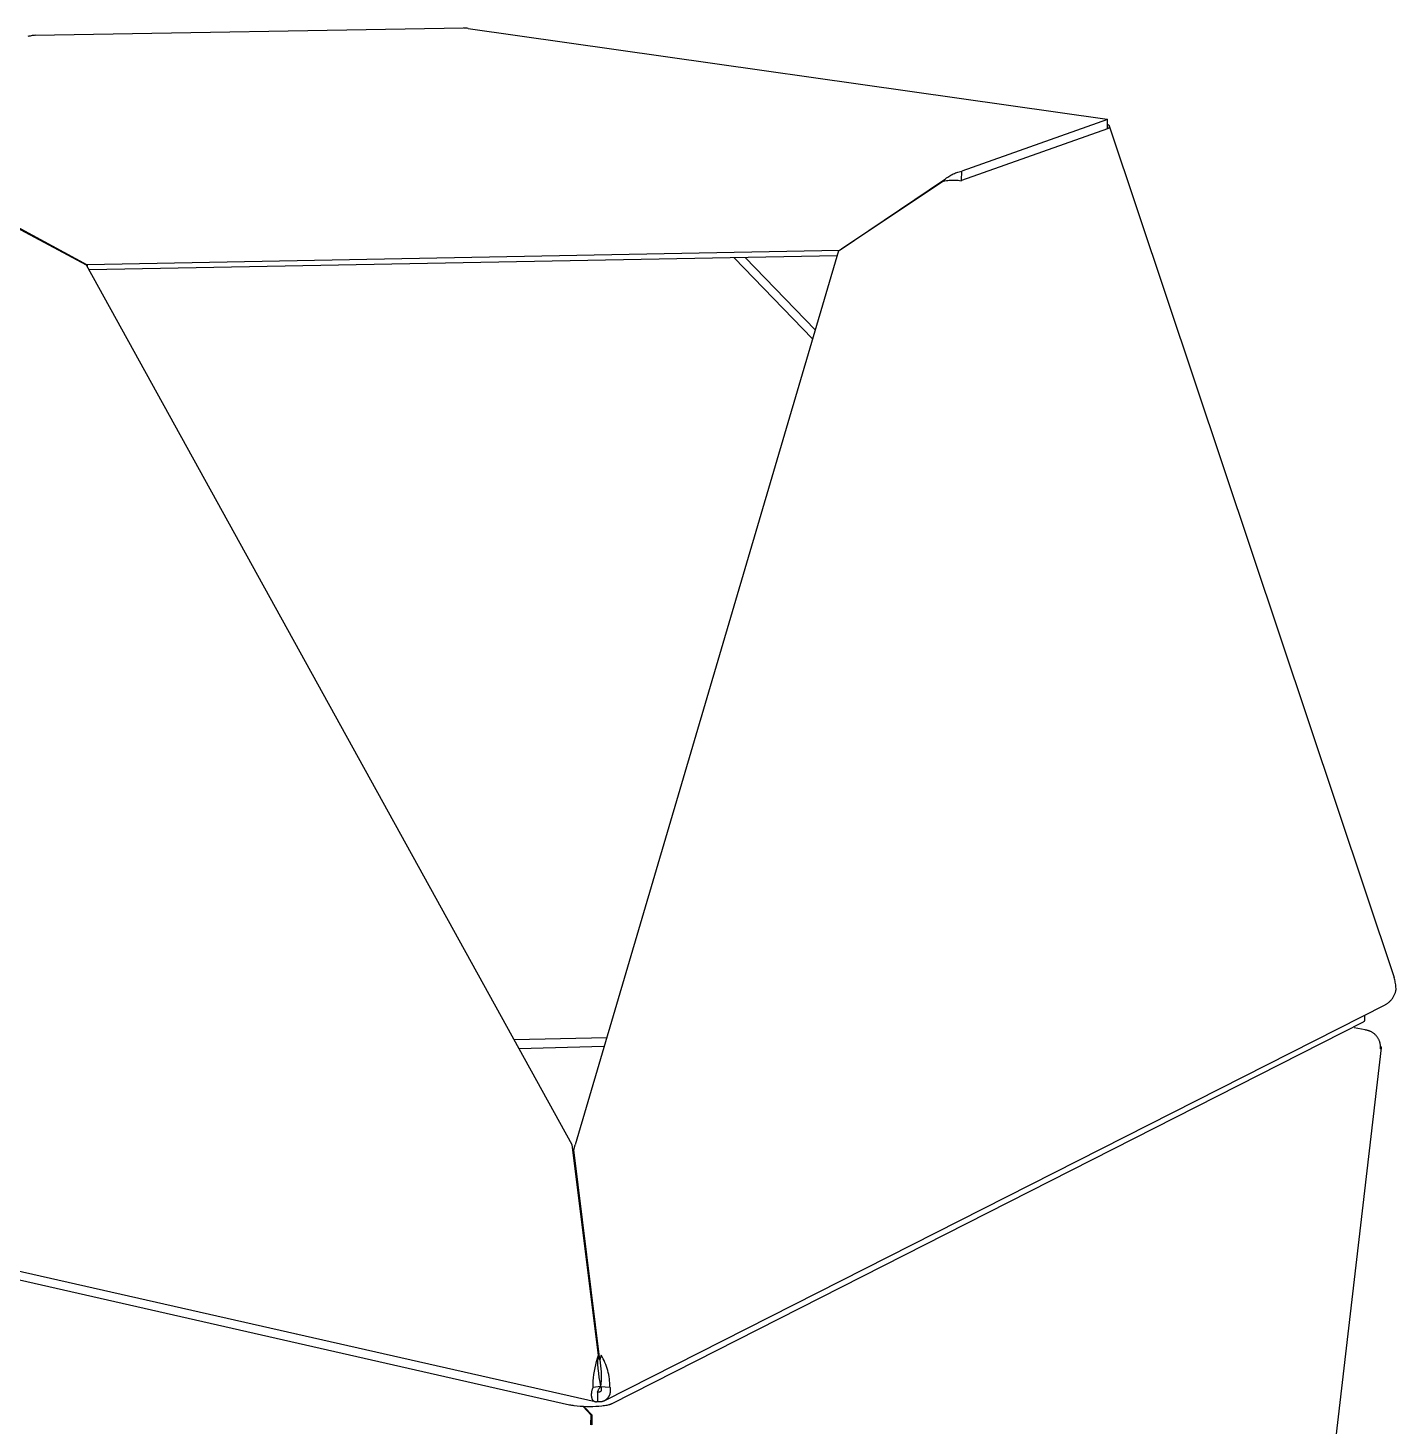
# Model space of a CAD drawing. Header units: millimetres. Extents: x 0 to 4468, y 0 to 3122.
# Drawn here: x 1036.7 to 1324, y 1028.6 to 1322.3 of the extents above; entities that cross this region are included whole.
import ezdxf

# ---------------------------------------------------------------- set-up
doc = ezdxf.new("R2010")
doc.units = ezdxf.units.MM
doc.header["$MEASUREMENT"] = 0
doc.layers.add('Utwórz2D linie widoczne', color=7, linetype='Continuous', true_color=0x000000)

msp = doc.modelspace()

# ---------------------------------------------------------------- linework, layer by layer
at = {"layer": 'Utwórz2D linie widoczne'}
for p, q in [((1038.19, 1320.73), (1128.12, 1322.28)), ((1128.37, 1322.26), (1128.12, 1322.28)), ((1128.63, 1322.25), (1128.37, 1322.26)), ((1128.88, 1322.22), (1128.63, 1322.25)), ((1129.13, 1322.19), (1128.88, 1322.22)), ((1129.13, 1322.19), (1263.31, 1303.11)), ((1036.88, 1320.52), (1036.67, 1320.46)), ((1037.1, 1320.57), (1036.88, 1320.52)), ((1037.32, 1320.62), (1037.1, 1320.57)), ((1037.53, 1320.66), (1037.32, 1320.62)), ((1037.75, 1320.69), (1037.53, 1320.66)), ((1037.97, 1320.71), (1037.75, 1320.69)), ((1038.19, 1320.73), (1037.97, 1320.71)), ((1263.36, 1301.09), (1232.72, 1290.22)), ((1263.38, 1303.04), (1232.74, 1292.21)), ((1263.38, 1303.04), (1263.31, 1303.11)), ((1263.36, 1301.09), (1263.38, 1303.04)), ((1263.46, 1301.13), (1263.36, 1301.09)), ((1263.36, 1301.13), (1263.46, 1301.13)), ((1263.37, 1302.03), (1263.38, 1302.02)), ((1263.38, 1302.02), (1263.4, 1302.02)), ((1263.4, 1302.02), (1263.41, 1302.01)), ((1263.41, 1302.01), (1263.43, 1302.01)), ((1263.43, 1302.01), (1263.44, 1302)), ((1263.44, 1302), (1263.46, 1301.99)), ((1263.46, 1301.99), (1263.47, 1301.99)), ((1263.48, 1301.14), (1263.46, 1301.13)), ((1263.47, 1301.99), (1263.49, 1301.98)), ((1263.49, 1301.15), (1263.48, 1301.14)), ((1263.49, 1301.98), (1263.5, 1301.97)), ((1263.51, 1301.15), (1263.49, 1301.15)), ((1263.5, 1301.97), (1263.52, 1301.96)), ((1263.52, 1301.16), (1263.51, 1301.15)), ((1263.52, 1301.96), (1263.53, 1301.95)), ((1263.53, 1301.17), (1263.52, 1301.16)), ((1263.53, 1301.95), (1263.54, 1301.94)), ((1263.55, 1301.18), (1263.53, 1301.17)), ((1263.54, 1301.94), (1263.56, 1301.93)), ((1263.56, 1301.19), (1263.55, 1301.18)), ((1263.56, 1301.93), (1263.57, 1301.92)), ((1263.57, 1301.2), (1263.56, 1301.19)), ((1263.57, 1301.92), (1263.58, 1301.91)), ((1263.58, 1301.21), (1263.57, 1301.2)), ((1263.58, 1301.91), (1263.59, 1301.9)), ((1263.6, 1301.23), (1263.58, 1301.21)), ((1263.59, 1301.9), (1263.61, 1301.89)), ((1263.61, 1301.24), (1263.6, 1301.23)), ((1263.61, 1301.89), (1263.62, 1301.88)), ((1263.62, 1301.25), (1263.61, 1301.24)), ((1263.62, 1301.88), (1263.63, 1301.86)), ((1263.63, 1301.26), (1263.62, 1301.25)), ((1263.63, 1301.86), (1263.64, 1301.85)), ((1263.64, 1301.28), (1263.63, 1301.26)), ((1263.64, 1301.85), (1263.65, 1301.84)), ((1263.65, 1301.29), (1263.64, 1301.28)), ((1263.65, 1301.84), (1263.66, 1301.82)), ((1263.66, 1301.3), (1263.65, 1301.29)), ((1263.66, 1301.82), (1263.67, 1301.81)), ((1263.67, 1301.32), (1263.66, 1301.3)), ((1263.67, 1301.81), (1263.67, 1301.79)), ((1263.67, 1301.79), (1263.68, 1301.78)), ((1263.68, 1301.33), (1263.67, 1301.32)), ((1263.68, 1301.78), (1263.69, 1301.76)), ((1263.69, 1301.36), (1263.68, 1301.35)), ((1263.68, 1301.35), (1263.68, 1301.33)), ((1263.69, 1301.76), (1263.7, 1301.75)), ((1263.7, 1301.38), (1263.69, 1301.36)), ((1263.7, 1301.75), (1263.7, 1301.73)), ((1263.7, 1301.73), (1263.71, 1301.72)), ((1263.71, 1301.41), (1263.7, 1301.39)), ((1263.7, 1301.39), (1263.7, 1301.38)), ((1263.71, 1301.73), (1323.53, 1122.82)), ((1263.71, 1301.72), (1263.71, 1301.7)), ((1263.71, 1301.7), (1263.72, 1301.69)), ((1263.72, 1301.44), (1263.71, 1301.42)), ((1263.71, 1301.42), (1263.71, 1301.41)), ((1263.72, 1301.69), (1263.72, 1301.67)), ((1263.72, 1301.67), (1263.73, 1301.65)), ((1263.73, 1301.47), (1263.72, 1301.46)), ((1263.72, 1301.46), (1263.72, 1301.44)), ((1263.73, 1301.65), (1263.73, 1301.64)), ((1263.73, 1301.64), (1263.73, 1301.62)), ((1263.73, 1301.62), (1263.73, 1301.6)), ((1263.73, 1301.6), (1263.73, 1301.59)), ((1263.73, 1301.59), (1263.73, 1301.57)), ((1263.73, 1301.57), (1263.73, 1301.55)), ((1263.73, 1301.55), (1263.73, 1301.54)), ((1263.73, 1301.54), (1263.73, 1301.52)), ((1263.73, 1301.52), (1263.73, 1301.5)), ((1263.73, 1301.5), (1263.73, 1301.49)), ((1263.73, 1301.49), (1263.73, 1301.47)), ((1232.22, 1292.08), (1232.48, 1292.15)), ((1232.48, 1292.15), (1232.74, 1292.21)), ((1232.72, 1290.22), (1232.74, 1292.21)), ((1207, 1275.52), (1229.16, 1290.43)), ((1228.91, 1290.1), (1207.56, 1275.9)), ((1228.91, 1290.1), (1229.21, 1290.17)), ((1229.08, 1290.14), (1229.16, 1290.43)), ((1229.16, 1290.43), (1229.37, 1290.61)), ((1229.21, 1290.17), (1229.52, 1290.22)), ((1229.37, 1290.61), (1229.58, 1290.77)), ((1229.52, 1290.22), (1229.83, 1290.26)), ((1229.58, 1290.77), (1229.8, 1290.93)), ((1229.8, 1290.93), (1230.02, 1291.08)), ((1229.83, 1290.26), (1230.13, 1290.3)), ((1230.02, 1291.08), (1230.25, 1291.22)), ((1230.13, 1290.3), (1230.44, 1290.32)), ((1230.25, 1291.22), (1230.48, 1291.36)), ((1230.44, 1290.32), (1230.75, 1290.33)), ((1230.48, 1291.36), (1230.72, 1291.49)), ((1230.72, 1291.49), (1230.96, 1291.61)), ((1230.75, 1290.33), (1231.07, 1290.33)), ((1230.96, 1291.61), (1231.2, 1291.72)), ((1231.07, 1290.33), (1231.38, 1290.32)), ((1231.2, 1291.72), (1231.45, 1291.82)), ((1231.38, 1290.32), (1231.69, 1290.3)), ((1231.45, 1291.82), (1231.7, 1291.92)), ((1231.69, 1290.3), (1232, 1290.27)), ((1231.7, 1291.92), (1231.96, 1292.01)), ((1231.96, 1292.01), (1232.22, 1292.08)), ((1232, 1290.27), (1232.3, 1290.23)), ((1232.3, 1290.23), (1232.61, 1290.18)), ((1232.72, 1290.22), (1232.61, 1290.18)), ((1023.02, 1286.64), (1049.13, 1272.54)), ((1048.97, 1272.45), (1023.06, 1286.32)), ((1207, 1275.52), (1049.13, 1272.54)), ((1206.86, 1275.44), (1151.61, 1087.69)), ((1150.93, 1087.68), (1048.97, 1272.45)), ((1049.13, 1272.54), (1049.07, 1272.26)), ((1206.56, 1274.43), (1049.52, 1271.45)), ((1184.95, 1274.02), (1201.43, 1256.99)), ((1187.29, 1274.06), (1201.99, 1258.88)), ((1323.61, 1122.57), (1323.53, 1122.82)), ((1323.68, 1122.32), (1323.61, 1122.57)), ((1323.74, 1122.07), (1323.68, 1122.32)), ((1323.8, 1121.82), (1323.74, 1122.07)), ((1323.84, 1121.56), (1323.8, 1121.82)), ((1323.45, 1118.83), (1323.52, 1118.96)), ((1323.52, 1118.96), (1323.59, 1119.1)), ((1323.59, 1119.1), (1323.65, 1119.24)), ((1323.65, 1119.24), (1323.71, 1119.39)), ((1323.71, 1119.39), (1323.76, 1119.53)), ((1323.76, 1119.53), (1323.81, 1119.68)), ((1323.81, 1119.68), (1323.85, 1119.82)), ((1323.88, 1121.31), (1323.84, 1121.56)), ((1323.85, 1119.82), (1323.89, 1119.97)), ((1323.91, 1121.05), (1323.88, 1121.31)), ((1323.89, 1119.97), (1323.92, 1120.12)), ((1323.93, 1120.79), (1323.91, 1121.05)), ((1323.92, 1120.12), (1323.95, 1120.27)), ((1323.95, 1120.53), (1323.93, 1120.79)), ((1323.95, 1120.27), (1323.95, 1120.53)), ((1321.59, 1117.04), (1157.73, 1033.91)), ((1321.59, 1117.04), (1321.72, 1117.12)), ((1321.72, 1117.12), (1321.86, 1117.19)), ((1321.86, 1117.19), (1321.99, 1117.27)), ((1321.99, 1117.27), (1322.12, 1117.36)), ((1322.12, 1117.36), (1322.24, 1117.45)), ((1322.24, 1117.45), (1322.36, 1117.54)), ((1322.36, 1117.54), (1322.48, 1117.64)), ((1322.48, 1117.64), (1322.6, 1117.75)), ((1322.6, 1117.75), (1322.71, 1117.85)), ((1322.71, 1117.85), (1322.81, 1117.96)), ((1322.81, 1117.96), (1322.92, 1118.08)), ((1322.92, 1118.08), (1323.02, 1118.19)), ((1323.02, 1118.19), (1323.11, 1118.31)), ((1323.11, 1118.31), (1323.2, 1118.44)), ((1323.2, 1118.44), (1323.29, 1118.57)), ((1323.29, 1118.57), (1323.37, 1118.7)), ((1323.37, 1118.7), (1323.45, 1118.83)), ((1317.08, 1113.47), (1159.29, 1033.27)), ((1317.09, 1113.48), (1317.08, 1113.47)), ((1317.1, 1113.48), (1317.09, 1113.48)), ((1317.11, 1113.48), (1317.1, 1113.48)), ((1317.12, 1113.49), (1317.11, 1113.48)), ((1317.13, 1113.49), (1317.12, 1113.49)), ((1317.14, 1113.5), (1317.13, 1113.49)), ((1317.15, 1113.5), (1317.14, 1113.5)), ((1317.16, 1113.51), (1317.15, 1113.5)), ((1317.17, 1113.52), (1317.16, 1113.51)), ((1317.18, 1113.52), (1317.17, 1113.52)), ((1317.19, 1113.53), (1317.18, 1113.52)), ((1317.2, 1113.54), (1317.19, 1113.53)), ((1317.21, 1113.54), (1317.2, 1113.54)), ((1317.22, 1113.56), (1317.21, 1113.55)), ((1317.21, 1113.55), (1317.21, 1113.54)), ((1317.23, 1113.57), (1317.22, 1113.56)), ((1317.24, 1113.58), (1317.23, 1113.57)), ((1317.25, 1113.59), (1317.24, 1113.59)), ((1317.24, 1113.59), (1317.24, 1113.58)), ((1317.26, 1113.6), (1317.25, 1113.59)), ((1317.27, 1113.62), (1317.26, 1113.61)), ((1317.26, 1113.61), (1317.26, 1113.6)), ((1317.28, 1113.64), (1317.27, 1113.63)), ((1317.27, 1113.63), (1317.27, 1113.62)), ((1317.29, 1113.66), (1317.28, 1113.65)), ((1317.28, 1113.65), (1317.28, 1113.64)), ((1317.3, 1113.69), (1317.29, 1113.68)), ((1317.29, 1113.68), (1317.29, 1113.67)), ((1317.29, 1113.67), (1317.29, 1113.66)), ((1317.32, 1114.88), (1317.3, 1113.7)), ((1317.3, 1113.7), (1317.3, 1113.69)), ((1138.74, 1109.77), (1158.25, 1110.25)), ((1317.45, 1111.81), (1315.17, 1112.25)), ((1317.58, 1111.79), (1317.45, 1111.81)), ((1317.7, 1111.77), (1317.58, 1111.79)), ((1317.83, 1111.75), (1317.7, 1111.77)), ((1317.95, 1111.72), (1317.83, 1111.75)), ((1318.07, 1111.69), (1317.95, 1111.72)), ((1318.19, 1111.65), (1318.07, 1111.69)), ((1318.31, 1111.61), (1318.19, 1111.65)), ((1318.43, 1111.56), (1318.31, 1111.61)), ((1318.55, 1111.51), (1318.43, 1111.56)), ((1318.66, 1111.46), (1318.55, 1111.51)), ((1318.78, 1111.4), (1318.66, 1111.46)), ((1318.89, 1111.34), (1318.78, 1111.4)), ((1318.99, 1111.28), (1318.89, 1111.34)), ((1319.1, 1111.21), (1318.99, 1111.28)), ((1319.21, 1111.14), (1319.1, 1111.21)), ((1319.31, 1111.06), (1319.21, 1111.14)), ((1319.4, 1110.98), (1319.31, 1111.06)), ((1319.5, 1110.9), (1319.4, 1110.98)), ((1319.59, 1110.81), (1319.5, 1110.9)), ((1319.68, 1110.72), (1319.59, 1110.81)), ((1319.77, 1110.63), (1319.68, 1110.72)), ((1319.85, 1110.53), (1319.77, 1110.63)), ((1319.93, 1110.43), (1319.85, 1110.53)), ((1320.01, 1110.33), (1319.93, 1110.43)), ((1320.08, 1110.23), (1320.01, 1110.33)), ((1320.15, 1110.12), (1320.08, 1110.23)), ((1320.22, 1110.01), (1320.15, 1110.12)), ((1139.75, 1107.94), (1157.7, 1108.39)), ((1320.86, 1108.05), (1241.98, 434.38)), ((1320.28, 1109.9), (1320.22, 1110.01)), ((1320.34, 1109.79), (1320.28, 1109.9)), ((1320.39, 1109.68), (1320.34, 1109.79)), ((1320.44, 1109.56), (1320.39, 1109.68)), ((1320.48, 1109.44), (1320.44, 1109.56)), ((1320.53, 1109.32), (1320.48, 1109.44)), ((1320.56, 1109.2), (1320.53, 1109.32)), ((1320.6, 1109.08), (1320.56, 1109.2)), ((1320.62, 1108.95), (1320.6, 1109.08)), ((1320.65, 1108.83), (1320.62, 1108.95)), ((1320.67, 1108.7), (1320.65, 1108.83)), ((1320.68, 1108.58), (1320.67, 1108.7)), ((1320.7, 1108.45), (1320.68, 1108.58)), ((1320.69, 1107.82), (1320.7, 1107.95)), ((1320.7, 1107.82), (1320.69, 1107.82)), ((1320.7, 1108.33), (1320.7, 1108.45)), ((1320.7, 1108.36), (1320.71, 1108.35)), ((1320.71, 1108.2), (1320.7, 1108.33)), ((1320.7, 1108.07), (1320.71, 1108.2)), ((1320.7, 1107.95), (1320.7, 1108.07)), ((1320.71, 1107.83), (1320.7, 1107.83)), ((1320.7, 1107.83), (1320.7, 1107.82)), ((1320.71, 1108.35), (1320.73, 1108.33)), ((1320.72, 1107.84), (1320.71, 1107.83)), ((1320.73, 1107.84), (1320.72, 1107.84)), ((1320.73, 1108.33), (1320.75, 1108.31)), ((1320.74, 1107.85), (1320.73, 1107.84)), ((1320.75, 1107.86), (1320.74, 1107.85)), ((1320.74, 1107.85), (1320.74, 1107.85)), ((1320.75, 1108.31), (1320.76, 1108.3)), ((1320.76, 1107.86), (1320.75, 1107.86)), ((1320.76, 1108.3), (1320.78, 1108.28)), ((1320.77, 1107.87), (1320.76, 1107.86)), ((1320.78, 1107.88), (1320.77, 1107.88)), ((1320.77, 1107.88), (1320.77, 1107.87)), ((1320.78, 1108.28), (1320.79, 1108.26)), ((1320.79, 1107.89), (1320.78, 1107.88)), ((1320.79, 1108.26), (1320.8, 1108.25)), ((1320.8, 1107.9), (1320.79, 1107.9)), ((1320.79, 1107.9), (1320.79, 1107.89)), ((1320.8, 1108.25), (1320.8, 1108.25)), ((1320.8, 1108.25), (1320.81, 1108.24)), ((1320.81, 1107.91), (1320.8, 1107.9)), ((1320.81, 1108.24), (1320.81, 1108.23)), ((1320.81, 1108.23), (1320.82, 1108.22)), ((1320.82, 1107.93), (1320.81, 1107.92)), ((1320.81, 1107.92), (1320.81, 1107.91)), ((1320.82, 1108.22), (1320.82, 1108.22)), ((1320.82, 1108.22), (1320.83, 1108.21)), ((1320.83, 1107.94), (1320.82, 1107.93)), ((1320.82, 1107.93), (1320.82, 1107.93)), ((1320.83, 1108.21), (1320.83, 1108.2)), ((1320.83, 1108.2), (1320.84, 1108.19)), ((1320.84, 1107.96), (1320.83, 1107.95)), ((1320.83, 1107.95), (1320.83, 1107.94)), ((1320.84, 1108.19), (1320.84, 1108.18)), ((1320.84, 1108.18), (1320.84, 1108.17)), ((1320.84, 1108.17), (1320.85, 1108.16)), ((1320.85, 1107.99), (1320.84, 1107.98)), ((1320.84, 1107.98), (1320.84, 1107.97)), ((1320.84, 1107.97), (1320.84, 1107.96)), ((1320.85, 1108.16), (1320.85, 1108.15)), ((1320.85, 1108.15), (1320.85, 1108.15)), ((1320.85, 1108.15), (1320.86, 1108.14)), ((1320.86, 1108.02), (1320.85, 1108.01)), ((1320.85, 1108.01), (1320.85, 1108)), ((1320.85, 1108), (1320.85, 1108)), ((1320.85, 1108), (1320.85, 1107.99)), ((1320.86, 1108.14), (1320.86, 1108.13)), ((1320.86, 1108.13), (1320.86, 1108.12)), ((1320.86, 1108.12), (1320.86, 1108.11)), ((1320.86, 1108.11), (1320.86, 1108.1)), ((1320.86, 1108.1), (1320.86, 1108.09)), ((1320.86, 1108.09), (1320.86, 1108.08)), ((1320.86, 1108.08), (1320.86, 1108.07)), ((1320.86, 1108.07), (1320.86, 1108.06)), ((1320.86, 1108.06), (1320.86, 1108.05)), ((1320.86, 1108.05), (1320.86, 1108.04)), ((1320.86, 1108.04), (1320.86, 1108.03)), ((1320.86, 1108.03), (1320.86, 1108.02)), ((1155.77, 1033.67), (841.52, 1104.87)), ((1150.42, 1033.02), (847.59, 1101.8)), ((1156.48, 1043.5), (1150.93, 1087.68)), ((1151.33, 1086.66), (1151.61, 1087.69)), ((1156.75, 1042.5), (1151.33, 1086.66)), ((1156.08, 1042.17), (1156.27, 1042.84)), ((1156.27, 1042.84), (1156.48, 1043.5)), ((1156.3, 1042.65), (1156.28, 1042.48)), ((1156.33, 1042.82), (1156.3, 1042.65)), ((1156.36, 1042.99), (1156.33, 1042.82)), ((1156.33, 1042.82), (1156.72, 1042.66)), ((1156.39, 1043.15), (1156.36, 1042.99)), ((1156.43, 1043.32), (1156.39, 1043.15)), ((1156.48, 1043.48), (1156.43, 1043.32)), ((1156.48, 1043.5), (1156.48, 1043.48)), ((1157.03, 1043.52), (1156.75, 1042.5)), ((1157.25, 1043.13), (1157.03, 1043.52)), ((1157.46, 1042.74), (1157.25, 1043.13)), ((1157.65, 1042.35), (1157.46, 1042.74)), ((1155.53, 1039.45), (1155.64, 1040.14)), ((1155.64, 1040.14), (1155.76, 1040.82)), ((1155.76, 1040.82), (1155.91, 1041.5)), ((1155.91, 1041.5), (1156.08, 1042.17)), ((1156.27, 1042.31), (1156.26, 1042.13)), ((1156.26, 1042.13), (1156.26, 1041.96)), ((1156.26, 1041.96), (1156.26, 1041.79)), ((1156.26, 1041.79), (1156.27, 1041.62)), ((1156.28, 1042.48), (1156.27, 1042.31)), ((1156.27, 1041.62), (1156.34, 1040.67)), ((1156.34, 1040.67), (1156.45, 1039.73)), ((1156.45, 1039.73), (1156.58, 1038.79)), ((1156.75, 1042.5), (1156.85, 1041.88)), ((1156.85, 1041.88), (1156.93, 1041.27)), ((1156.93, 1041.27), (1156.99, 1040.65)), ((1156.99, 1040.65), (1157.03, 1040.03)), ((1157.03, 1040.03), (1157.05, 1039.41)), ((1157.83, 1041.94), (1157.65, 1042.35)), ((1157.99, 1041.53), (1157.83, 1041.94)), ((1158.15, 1041.12), (1157.99, 1041.53)), ((1158.28, 1040.7), (1158.15, 1041.12)), ((1158.41, 1040.27), (1158.28, 1040.7)), ((1158.52, 1039.84), (1158.41, 1040.27)), ((1158.62, 1039.41), (1158.52, 1039.84)), ((1155.28, 1036.53), (1155.34, 1036.68)), ((1155.34, 1036.68), (1155.35, 1037.38)), ((1156.93, 1036.92), (1155.34, 1036.68)), ((1155.35, 1037.38), (1155.39, 1038.07)), ((1155.39, 1038.07), (1155.45, 1038.76)), ((1155.45, 1038.76), (1155.53, 1039.45)), ((1156.58, 1038.79), (1156.74, 1037.85)), ((1156.72, 1036.66), (1156.66, 1036.57)), ((1156.79, 1036.75), (1156.72, 1036.66)), ((1156.74, 1037.85), (1156.93, 1036.92)), ((1156.86, 1036.84), (1156.79, 1036.75)), ((1156.93, 1036.92), (1156.86, 1036.84)), ((1156.99, 1037.54), (1156.93, 1036.92)), ((1156.93, 1036.92), (1158.89, 1036.78)), ((1156.93, 1036.92), (1156.95, 1036.89)), ((1156.95, 1036.89), (1156.96, 1036.86)), ((1156.96, 1036.86), (1156.97, 1036.83)), ((1156.97, 1036.83), (1156.99, 1036.79)), ((1157.03, 1038.16), (1156.99, 1037.54)), ((1156.99, 1036.79), (1157, 1036.76)), ((1157, 1036.76), (1157.01, 1036.73)), ((1157.01, 1036.73), (1157.02, 1036.7)), ((1157.02, 1036.7), (1157.03, 1036.66)), ((1157.06, 1038.78), (1157.03, 1038.16)), ((1157.03, 1036.66), (1157.04, 1036.63)), ((1157.05, 1039.41), (1157.06, 1038.78)), ((1158.7, 1038.98), (1158.62, 1039.41)), ((1158.77, 1038.54), (1158.7, 1038.98)), ((1158.82, 1038.1), (1158.77, 1038.54)), ((1158.86, 1037.66), (1158.82, 1038.1)), ((1158.88, 1037.22), (1158.86, 1037.66)), ((1158.89, 1036.78), (1158.88, 1037.22)), ((1158.89, 1036.78), (1158.91, 1036.7)), ((1158.91, 1036.7), (1158.92, 1036.62)), ((1155.03, 1035.3), (1155.04, 1035.37)), ((1155.03, 1035.23), (1155.03, 1035.3)), ((1155.03, 1035.16), (1155.03, 1035.23)), ((1155.03, 1035.09), (1155.03, 1035.16)), ((1155.03, 1035.02), (1155.03, 1035.09)), ((1155.04, 1034.95), (1155.03, 1035.02)), ((1155.04, 1035.44), (1155.05, 1035.52)), ((1155.04, 1035.37), (1155.04, 1035.44)), ((1155.04, 1034.88), (1155.04, 1034.95)), ((1155.05, 1034.82), (1155.04, 1034.88)), ((1155.05, 1035.52), (1155.06, 1035.59)), ((1155.05, 1034.76), (1155.05, 1034.82)), ((1155.06, 1034.69), (1155.05, 1034.76)), ((1155.06, 1035.59), (1155.07, 1035.67)), ((1155.07, 1034.63), (1155.06, 1034.69)), ((1155.07, 1035.67), (1155.08, 1035.75)), ((1155.09, 1034.57), (1155.07, 1034.63)), ((1155.08, 1035.75), (1155.1, 1035.83)), ((1155.1, 1034.51), (1155.09, 1034.57)), ((1155.1, 1035.83), (1155.11, 1035.9)), ((1155.12, 1034.45), (1155.1, 1034.51)), ((1155.11, 1035.9), (1155.14, 1036.06)), ((1155.13, 1034.39), (1155.12, 1034.45)), ((1155.15, 1034.33), (1155.13, 1034.39)), ((1155.14, 1036.06), (1155.18, 1036.22)), ((1155.17, 1034.28), (1155.15, 1034.33)), ((1155.18, 1034.26), (1155.17, 1034.28)), ((1155.18, 1036.22), (1155.23, 1036.37)), ((1155.19, 1034.23), (1155.18, 1034.26)), ((1155.2, 1034.21), (1155.19, 1034.23)), ((1155.21, 1034.18), (1155.2, 1034.21)), ((1155.23, 1034.16), (1155.21, 1034.18)), ((1155.23, 1036.37), (1155.28, 1036.53)), ((1155.24, 1034.13), (1155.23, 1034.16)), ((1155.25, 1034.11), (1155.24, 1034.13)), ((1155.27, 1034.08), (1155.25, 1034.11)), ((1155.28, 1034.06), (1155.27, 1034.08)), ((1155.3, 1034.04), (1155.28, 1034.06)), ((1155.31, 1034.01), (1155.3, 1034.04)), ((1155.33, 1033.99), (1155.31, 1034.01)), ((1155.34, 1033.97), (1155.33, 1033.99)), ((1155.35, 1033.95), (1155.34, 1033.97)), ((1155.37, 1033.93), (1155.35, 1033.95)), ((1155.38, 1033.92), (1155.37, 1033.93)), ((1155.4, 1033.9), (1155.38, 1033.92)), ((1155.41, 1033.88), (1155.4, 1033.9)), ((1155.43, 1033.87), (1155.41, 1033.88)), ((1155.45, 1033.85), (1155.43, 1033.87)), ((1155.46, 1033.83), (1155.45, 1033.85)), ((1155.48, 1033.82), (1155.46, 1033.83)), ((1155.5, 1033.8), (1155.48, 1033.82)), ((1155.52, 1033.79), (1155.5, 1033.8)), ((1155.53, 1033.78), (1155.52, 1033.79)), ((1155.55, 1033.76), (1155.53, 1033.78)), ((1155.57, 1033.75), (1155.55, 1033.76)), ((1155.59, 1033.74), (1155.57, 1033.75)), ((1155.61, 1033.73), (1155.59, 1033.74)), ((1155.63, 1033.72), (1155.61, 1033.73)), ((1155.65, 1033.71), (1155.63, 1033.72)), ((1155.67, 1033.7), (1155.65, 1033.71)), ((1156.22, 1033.7), (1156.19, 1033.7)), ((1156.24, 1033.71), (1156.22, 1033.7)), ((1156.24, 1035.7), (1156.27, 1035.77)), ((1156.26, 1033.72), (1156.24, 1033.71)), ((1156.29, 1035.88), (1156.26, 1035.78)), ((1156.27, 1035.77), (1156.26, 1035.78)), ((1156.27, 1035.77), (1156.26, 1033.72)), ((1156.33, 1033.71), (1156.26, 1033.72)), ((1156.29, 1035.76), (1156.27, 1035.77)), ((1156.34, 1035.99), (1156.29, 1035.88)), ((1156.32, 1035.75), (1156.29, 1035.76)), ((1156.33, 1035.74), (1156.32, 1035.75)), ((1156.34, 1035.74), (1156.33, 1035.74)), ((1156.4, 1033.7), (1156.33, 1033.71)), ((1156.38, 1036.09), (1156.34, 1035.99)), ((1156.36, 1035.73), (1156.34, 1035.74)), ((1156.37, 1035.73), (1156.36, 1035.73)), ((1156.38, 1035.73), (1156.37, 1035.73)), ((1156.43, 1036.19), (1156.38, 1036.09)), ((1156.39, 1035.72), (1156.38, 1035.73)), ((1156.41, 1035.72), (1156.39, 1035.72)), ((1156.42, 1035.72), (1156.41, 1035.72)), ((1156.43, 1035.71), (1156.42, 1035.72)), ((1156.48, 1036.29), (1156.43, 1036.19)), ((1156.45, 1035.71), (1156.43, 1035.71)), ((1156.46, 1035.71), (1156.45, 1035.71)), ((1156.47, 1035.71), (1156.46, 1035.71)), ((1156.49, 1035.71), (1156.47, 1035.71)), ((1156.54, 1036.39), (1156.48, 1036.29)), ((1156.5, 1035.71), (1156.49, 1035.71)), ((1156.51, 1035.7), (1156.5, 1035.71)), ((1156.52, 1035.7), (1156.51, 1035.7)), ((1156.54, 1035.7), (1156.52, 1035.7)), ((1156.59, 1036.48), (1156.54, 1036.39)), ((1156.55, 1035.7), (1156.54, 1035.7)), ((1156.56, 1035.7), (1156.55, 1035.7)), ((1156.57, 1035.7), (1156.56, 1035.7)), ((1156.59, 1035.71), (1156.57, 1035.7)), ((1156.66, 1036.57), (1156.59, 1036.48)), ((1156.6, 1035.71), (1156.59, 1035.71)), ((1156.61, 1035.71), (1156.6, 1035.71)), ((1156.63, 1035.71), (1156.61, 1035.71)), ((1156.64, 1035.71), (1156.63, 1035.71)), ((1156.65, 1035.71), (1156.64, 1035.71)), ((1156.66, 1035.72), (1156.65, 1035.71)), ((1156.67, 1035.72), (1156.66, 1035.72)), ((1156.69, 1035.72), (1156.67, 1035.72)), ((1156.7, 1035.73), (1156.69, 1035.72)), ((1156.71, 1035.73), (1156.7, 1035.73)), ((1156.72, 1035.74), (1156.71, 1035.73)), ((1156.73, 1035.74), (1156.72, 1035.74)), ((1156.74, 1035.74), (1156.73, 1035.74)), ((1156.76, 1035.75), (1156.74, 1035.74)), ((1156.77, 1035.76), (1156.76, 1035.75)), ((1156.78, 1035.76), (1156.77, 1035.76)), ((1156.79, 1035.77), (1156.78, 1035.76)), ((1156.8, 1035.77), (1156.79, 1035.77)), ((1156.81, 1035.78), (1156.8, 1035.77)), ((1156.82, 1035.79), (1156.81, 1035.78)), ((1156.83, 1035.79), (1156.82, 1035.79)), ((1156.84, 1035.8), (1156.83, 1035.79)), ((1156.85, 1035.81), (1156.84, 1035.8)), ((1156.86, 1035.82), (1156.85, 1035.81)), ((1156.87, 1035.82), (1156.86, 1035.82)), ((1156.88, 1035.83), (1156.87, 1035.82)), ((1156.89, 1035.84), (1156.88, 1035.83)), ((1156.9, 1035.85), (1156.89, 1035.84)), ((1156.91, 1035.87), (1156.9, 1035.86)), ((1156.9, 1035.86), (1156.9, 1035.85)), ((1156.92, 1035.88), (1156.91, 1035.87)), ((1156.93, 1035.89), (1156.92, 1035.88)), ((1156.94, 1035.9), (1156.93, 1035.89)), ((1156.95, 1035.92), (1156.94, 1035.91)), ((1156.94, 1035.91), (1156.94, 1035.9)), ((1156.96, 1035.93), (1156.95, 1035.92)), ((1156.97, 1035.94), (1156.96, 1035.93)), ((1156.98, 1035.96), (1156.97, 1035.95)), ((1156.97, 1035.95), (1156.97, 1035.94)), ((1156.99, 1035.97), (1156.98, 1035.96)), ((1157, 1036), (1156.99, 1035.99)), ((1156.99, 1035.99), (1156.99, 1035.97)), ((1157.01, 1036.02), (1157, 1036.01)), ((1157, 1036.01), (1157, 1036)), ((1157.02, 1036.05), (1157.01, 1036.03)), ((1157.01, 1036.03), (1157.01, 1036.02)), ((1157.03, 1036.07), (1157.02, 1036.06)), ((1157.02, 1036.06), (1157.02, 1036.05)), ((1157.04, 1036.1), (1157.03, 1036.08)), ((1157.03, 1036.08), (1157.03, 1036.07)), ((1157.04, 1036.63), (1157.04, 1036.6)), ((1157.04, 1036.6), (1157.05, 1036.57)), ((1157.05, 1036.14), (1157.04, 1036.12)), ((1157.04, 1036.12), (1157.04, 1036.11)), ((1157.04, 1036.11), (1157.04, 1036.1)), ((1157.05, 1036.57), (1157.06, 1036.53)), ((1157.06, 1036.18), (1157.05, 1036.16)), ((1157.05, 1036.16), (1157.05, 1036.14)), ((1157.06, 1036.53), (1157.06, 1036.5)), ((1157.06, 1036.5), (1157.07, 1036.47)), ((1157.07, 1036.25), (1157.06, 1036.22)), ((1157.06, 1036.22), (1157.06, 1036.21)), ((1157.06, 1036.21), (1157.06, 1036.19)), ((1157.06, 1036.19), (1157.06, 1036.18)), ((1157.13, 1033.7), (1157.06, 1033.69)), ((1157.07, 1036.47), (1157.07, 1036.44)), ((1157.07, 1036.44), (1157.07, 1036.4)), ((1157.07, 1036.4), (1157.07, 1036.37)), ((1157.07, 1036.37), (1157.07, 1036.34)), ((1157.07, 1036.34), (1157.07, 1036.31)), ((1157.07, 1036.31), (1157.07, 1036.28)), ((1157.07, 1036.28), (1157.07, 1036.25)), ((1157.2, 1033.72), (1157.13, 1033.7)), ((1157.27, 1033.73), (1157.2, 1033.72)), ((1157.34, 1033.75), (1157.27, 1033.73)), ((1157.41, 1033.77), (1157.34, 1033.75)), ((1157.44, 1033.78), (1157.41, 1033.77)), ((1157.48, 1033.8), (1157.44, 1033.78)), ((1157.51, 1033.81), (1157.48, 1033.8)), ((1157.54, 1033.82), (1157.51, 1033.81)), ((1157.58, 1033.84), (1157.54, 1033.82)), ((1157.61, 1033.85), (1157.58, 1033.84)), ((1157.65, 1033.87), (1157.61, 1033.85)), ((1157.68, 1033.88), (1157.65, 1033.87)), ((1157.71, 1033.9), (1157.68, 1033.88)), ((1157.75, 1033.92), (1157.71, 1033.9)), ((1157.78, 1033.93), (1157.75, 1033.92)), ((1157.81, 1033.95), (1157.78, 1033.93)), ((1157.84, 1033.97), (1157.81, 1033.95)), ((1157.87, 1033.99), (1157.84, 1033.97)), ((1157.91, 1034.01), (1157.87, 1033.99)), ((1157.94, 1034.03), (1157.91, 1034.01)), ((1157.99, 1034.07), (1157.94, 1034.03)), ((1158.05, 1034.11), (1157.99, 1034.07)), ((1158.11, 1034.16), (1158.05, 1034.11)), ((1158.16, 1034.21), (1158.11, 1034.16)), ((1158.21, 1034.25), (1158.16, 1034.21)), ((1158.26, 1034.3), (1158.21, 1034.25)), ((1158.31, 1034.36), (1158.26, 1034.3)), ((1158.36, 1034.41), (1158.31, 1034.36)), ((1158.41, 1034.47), (1158.36, 1034.41)), ((1158.45, 1034.52), (1158.41, 1034.47)), ((1158.5, 1034.58), (1158.45, 1034.52)), ((1158.54, 1034.64), (1158.5, 1034.58)), ((1158.58, 1034.71), (1158.54, 1034.64)), ((1158.61, 1034.77), (1158.58, 1034.71)), ((1158.65, 1034.83), (1158.61, 1034.77)), ((1158.68, 1034.9), (1158.65, 1034.83)), ((1158.72, 1034.97), (1158.68, 1034.9)), ((1158.75, 1035.04), (1158.72, 1034.97)), ((1158.77, 1035.11), (1158.75, 1035.04)), ((1158.8, 1035.18), (1158.77, 1035.11)), ((1158.83, 1035.26), (1158.8, 1035.18)), ((1158.85, 1035.33), (1158.83, 1035.26)), ((1158.87, 1035.41), (1158.85, 1035.33)), ((1158.89, 1035.48), (1158.87, 1035.41)), ((1158.9, 1035.56), (1158.89, 1035.48)), ((1158.92, 1035.64), (1158.9, 1035.56)), ((1158.92, 1036.62), (1158.93, 1036.54)), ((1158.93, 1035.72), (1158.92, 1035.64)), ((1158.93, 1036.54), (1158.94, 1036.46)), ((1158.94, 1035.8), (1158.93, 1035.72)), ((1158.94, 1036.46), (1158.95, 1036.37)), ((1158.95, 1035.88), (1158.94, 1035.8)), ((1158.95, 1036.37), (1158.95, 1036.29)), ((1158.95, 1036.29), (1158.96, 1036.21)), ((1158.96, 1036.05), (1158.95, 1035.97)), ((1158.95, 1035.97), (1158.95, 1035.88)), ((1158.96, 1036.21), (1158.96, 1036.13)), ((1158.96, 1036.13), (1158.96, 1036.05)), ((1150.64, 1032.97), (1150.42, 1033.02)), ((1150.88, 1032.93), (1150.64, 1032.97)), ((1151.13, 1032.89), (1150.88, 1032.93)), ((1151.4, 1032.85), (1151.13, 1032.89)), ((1151.99, 1032.78), (1151.4, 1032.85)), ((1152.63, 1032.72), (1151.99, 1032.78)), ((1153.3, 1032.68), (1152.63, 1032.72)), ((1154.91, 1030.89), (1153.25, 1032.68)), ((1153.98, 1032.66), (1153.3, 1032.68)), ((1155.18, 1030.9), (1153.46, 1032.67)), ((1154.65, 1032.65), (1153.98, 1032.66)), ((1155.31, 1032.66), (1154.65, 1032.65)), ((1154.9, 1028.85), (1154.91, 1030.89)), ((1155.17, 1028.86), (1155.18, 1030.9)), ((1155.95, 1032.69), (1155.31, 1032.66)), ((1155.69, 1033.69), (1155.67, 1033.7)), ((1155.71, 1033.69), (1155.69, 1033.69)), ((1155.73, 1033.68), (1155.71, 1033.69)), ((1155.75, 1033.67), (1155.73, 1033.68)), ((1155.77, 1033.67), (1155.75, 1033.67)), ((1155.79, 1033.66), (1155.77, 1033.67)), ((1155.81, 1033.66), (1155.79, 1033.66)), ((1155.83, 1033.66), (1155.81, 1033.66)), ((1155.85, 1033.65), (1155.83, 1033.66)), ((1155.87, 1033.65), (1155.85, 1033.65)), ((1155.89, 1033.65), (1155.87, 1033.65)), ((1155.91, 1033.65), (1155.89, 1033.65)), ((1155.93, 1033.65), (1155.91, 1033.65)), ((1155.96, 1033.65), (1155.93, 1033.65)), ((1156.58, 1032.73), (1155.95, 1032.69)), ((1155.98, 1033.65), (1155.96, 1033.65)), ((1156, 1033.65), (1155.98, 1033.65)), ((1156.02, 1033.65), (1156, 1033.65)), ((1156.04, 1033.66), (1156.02, 1033.65)), ((1156.07, 1033.66), (1156.04, 1033.66)), ((1156.09, 1033.66), (1156.07, 1033.66)), ((1156.11, 1033.67), (1156.09, 1033.66)), ((1156.13, 1033.68), (1156.11, 1033.67)), ((1156.15, 1033.68), (1156.13, 1033.68)), ((1156.17, 1033.69), (1156.15, 1033.68)), ((1156.19, 1033.7), (1156.17, 1033.69)), ((1156.48, 1033.69), (1156.4, 1033.7)), ((1156.55, 1033.68), (1156.48, 1033.69)), ((1156.62, 1033.67), (1156.55, 1033.68)), ((1157.19, 1032.79), (1156.58, 1032.73)), ((1156.7, 1033.67), (1156.62, 1033.67)), ((1156.77, 1033.67), (1156.7, 1033.67)), ((1156.84, 1033.67), (1156.77, 1033.67)), ((1156.92, 1033.68), (1156.84, 1033.67)), ((1156.99, 1033.68), (1156.92, 1033.68)), ((1157.06, 1033.69), (1156.99, 1033.68)), ((1157.47, 1032.82), (1157.19, 1032.79)), ((1157.75, 1032.86), (1157.47, 1032.82)), ((1158.01, 1032.9), (1157.75, 1032.86)), ((1158.25, 1032.95), (1158.01, 1032.9)), ((1158.47, 1033), (1158.25, 1032.95)), ((1158.68, 1033.05), (1158.47, 1033)), ((1158.77, 1033.07), (1158.68, 1033.05)), ((1158.86, 1033.1), (1158.77, 1033.07)), ((1158.95, 1033.13), (1158.86, 1033.1)), ((1159.03, 1033.15), (1158.95, 1033.13)), ((1159.1, 1033.18), (1159.03, 1033.15)), ((1159.17, 1033.21), (1159.1, 1033.18)), ((1159.23, 1033.24), (1159.17, 1033.21)), ((1159.26, 1033.25), (1159.23, 1033.24)), ((1159.29, 1033.27), (1159.26, 1033.25)), ((1154.9, 1029.13), (1155.17, 1028.86))]:
    msp.add_line(p, q, dxfattribs=at)

doc.saveas('drawing.dxf')
